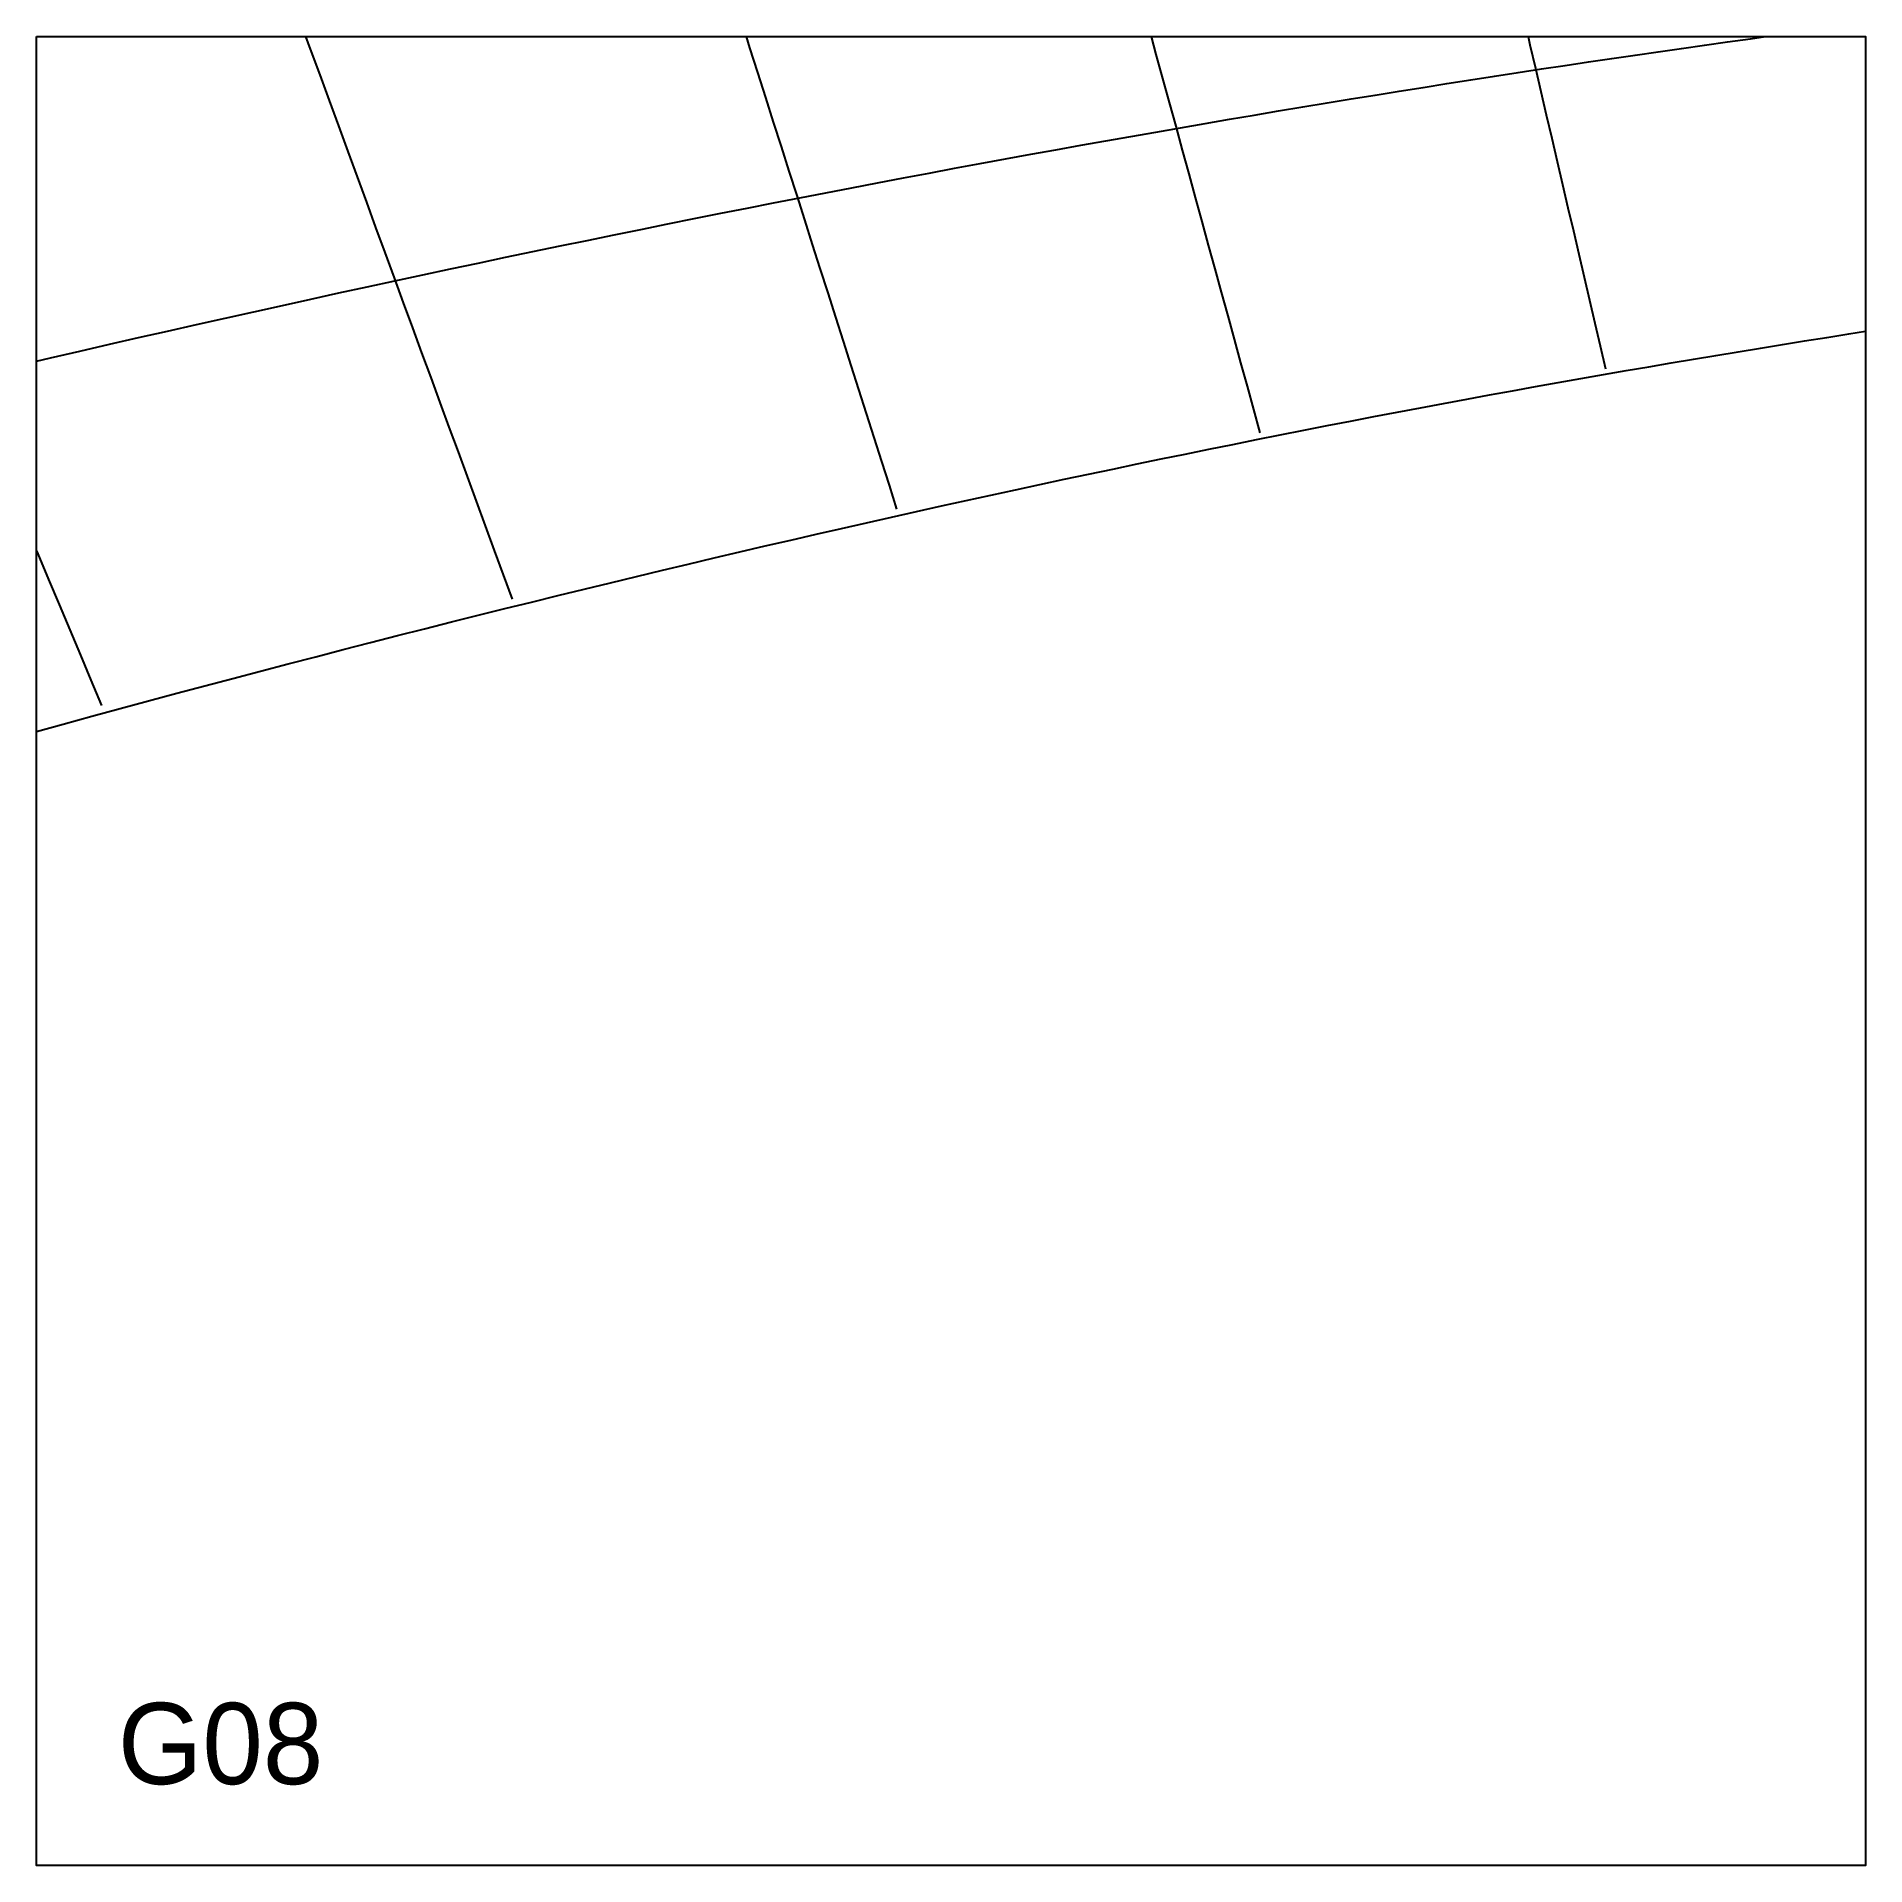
# Model space of a CAD drawing. Header units: millimetres. Extents: x 0 to 900, y 0 to 900.
import ezdxf

# ---------------------------------------------------------------- set-up
doc = ezdxf.new("R2010")
doc.units = ezdxf.units.MM
for name, color, linetype in [('CUT', 1, 'Continuous'), ('DECL', 30, 'Continuous'), ('HOUR', 7, 'Continuous'), ('HOUR15', 9, 'Continuous'), ('HOUR30', 8, 'Continuous'), ('ID', 3, 'Continuous')]:
    doc.layers.add(name, color=color, linetype=linetype)

msp = doc.modelspace()

# ---------------------------------------------------------------- linework, layer by layer
at = {"layer": 'CUT'}
msp.add_lwpolyline([(0, 900), (900, 900), (900, 0), (0, 0), (0, 900)], close=True, dxfattribs=at)
at = {"layer": 'DECL'}
for points in [[(0, 740.29), (6.85, 741.88), (21.36, 745.24), (35.81, 748.55), (50.18, 751.84), (64.47, 755.08), (78.7, 758.29), (92.86, 761.47), (106.95, 764.61), (120.97, 767.71), (134.92, 770.78), (148.81, 773.82), (162.63, 776.83), (176.38, 779.8), (190.08, 782.74), (203.71, 785.65), (217.28, 788.53), (230.78, 791.37), (244.23, 794.18), (257.61, 796.96), (270.94, 799.72), (284.21, 802.44), (297.42, 805.13), (310.58, 807.79), (323.68, 810.42), (336.72, 813.02), (349.72, 815.6), (362.65, 818.14), (375.54, 820.66), (388.37, 823.14), (401.15, 825.6), (413.88, 828.04), (426.56, 830.44), (439.19, 832.82), (451.77, 835.17), (464.3, 837.49), (476.78, 839.79), (489.22, 842.06), (501.61, 844.31), (513.96, 846.53), (526.26, 848.72), (538.52, 850.89), (550.73, 853.03), (562.9, 855.15), (575.03, 857.24), (587.11, 859.31), (599.15, 861.36), (611.15, 863.38), (623.11, 865.37), (635.04, 867.35), (646.92, 869.29), (658.76, 871.22), (670.57, 873.12), (682.33, 875), (694.06, 876.86), (705.75, 878.69), (717.41, 880.5), (729.03, 882.29), (740.62, 884.06), (752.17, 885.8), (763.68, 887.52), (775.17, 889.22), (786.62, 890.9), (798.03, 892.56), (809.42, 894.19), (820.77, 895.81), (832.09, 897.4), (843.38, 898.97), (850.82, 900)], [(0, 558.09), (13.08, 561.68), (27.16, 565.53), (41.17, 569.33), (55.12, 573.09), (68.99, 576.82), (82.79, 580.5), (96.53, 584.14), (110.21, 587.75), (123.81, 591.31), (137.36, 594.84), (150.84, 598.33), (164.26, 601.78), (177.62, 605.2), (190.92, 608.58), (204.15, 611.92), (217.33, 615.23), (230.45, 618.5), (243.51, 621.74), (256.52, 624.94), (269.47, 628.11), (282.36, 631.24), (295.2, 634.34), (307.99, 637.41), (320.72, 640.44), (333.4, 643.44), (346.03, 646.41), (358.61, 649.34), (371.13, 652.24), (383.61, 655.11), (396.04, 657.95), (408.41, 660.76), (420.74, 663.54), (433.03, 666.28), (445.26, 669), (457.45, 671.69), (469.6, 674.34), (481.7, 676.97), (493.75, 679.57), (505.76, 682.14), (517.73, 684.68), (529.65, 687.19), (541.54, 689.67), (553.38, 692.12), (565.18, 694.55), (576.94, 696.95), (588.66, 699.32), (600.34, 701.66), (611.98, 703.98), (623.58, 706.27), (635.15, 708.53), (646.67, 710.77), (658.16, 712.98), (669.62, 715.16), (681.04, 717.32), (692.42, 719.46), (703.77, 721.56), (715.08, 723.65), (726.36, 725.7), (737.6, 727.74), (748.82, 729.74), (760, 731.73), (771.14, 733.69), (782.26, 735.62), (793.34, 737.53), (804.4, 739.42), (815.42, 741.28), (826.41, 743.12), (837.37, 744.94), (848.31, 746.73), (859.21, 748.5), (870.09, 750.25), (880.94, 751.97), (891.76, 753.67), (900, 754.95)]]:
    msp.add_lwpolyline(points, dxfattribs=at)
at = {"layer": 'HOUR'}
msp.add_lwpolyline([(548.47, 900), (550.87, 891.23), (554.11, 879.42), (557.35, 867.63), (560.58, 855.87), (563.8, 844.13), (567.01, 832.42), (570.22, 820.73), (573.42, 809.06), (576.62, 797.41), (579.81, 785.78), (582.99, 774.18), (586.17, 762.6), (589.34, 751.03), (592.51, 739.49), (595.68, 727.96), (598.83, 716.46), (601.99, 704.97)], dxfattribs=at)
at = {"layer": 'HOUR15'}
for points in [[(349.13, 900), (350.9, 894.42), (354.79, 882.24), (358.66, 870.09), (362.52, 857.96), (366.38, 845.86), (370.22, 833.8), (374.06, 821.75), (377.89, 809.74), (381.71, 797.75), (385.52, 785.79), (389.33, 773.85), (393.12, 761.93), (396.91, 750.04), (400.69, 738.18), (404.47, 726.33), (408.23, 714.51), (411.99, 702.71), (415.75, 690.94), (419.49, 679.18), (423.23, 667.44)], [(733.96, 900), (734.9, 895.96), (737.59, 884.44), (740.27, 872.94), (742.95, 861.46), (745.63, 850), (748.29, 838.56), (750.96, 827.14), (753.62, 815.74), (756.27, 804.36), (758.92, 793), (761.57, 781.66), (764.21, 770.33), (766.84, 759.03), (769.48, 747.73), (772.11, 736.46)], [(0, 646.99), (0.68, 645.38), (5.92, 632.9), (11.15, 620.44), (16.36, 608.01), (21.57, 595.61), (26.76, 583.24), (31.94, 570.89)]]:
    msp.add_lwpolyline(points, dxfattribs=at)
at = {"layer": 'HOUR30'}
msp.add_lwpolyline([(132.41, 900), (134.7, 893.77), (139.33, 881.15), (143.95, 868.55), (148.55, 856), (153.14, 843.47), (157.73, 830.98), (162.3, 818.52), (166.85, 806.1), (171.4, 793.7), (175.93, 781.33), (180.46, 769), (184.97, 756.69), (189.48, 744.41), (193.97, 732.16), (198.45, 719.94), (202.92, 707.74), (207.39, 695.58), (211.84, 683.43), (216.28, 671.31), (220.72, 659.22), (225.15, 647.15), (229.56, 635.11), (233.97, 623.09)], dxfattribs=at)

# ---------------------------------------------------------------- texts
at = {"layer": 'ID'}
msp.add_text('G08', height=40, dxfattribs=at).set_placement((40, 40))

doc.saveas('drawing.dxf')
